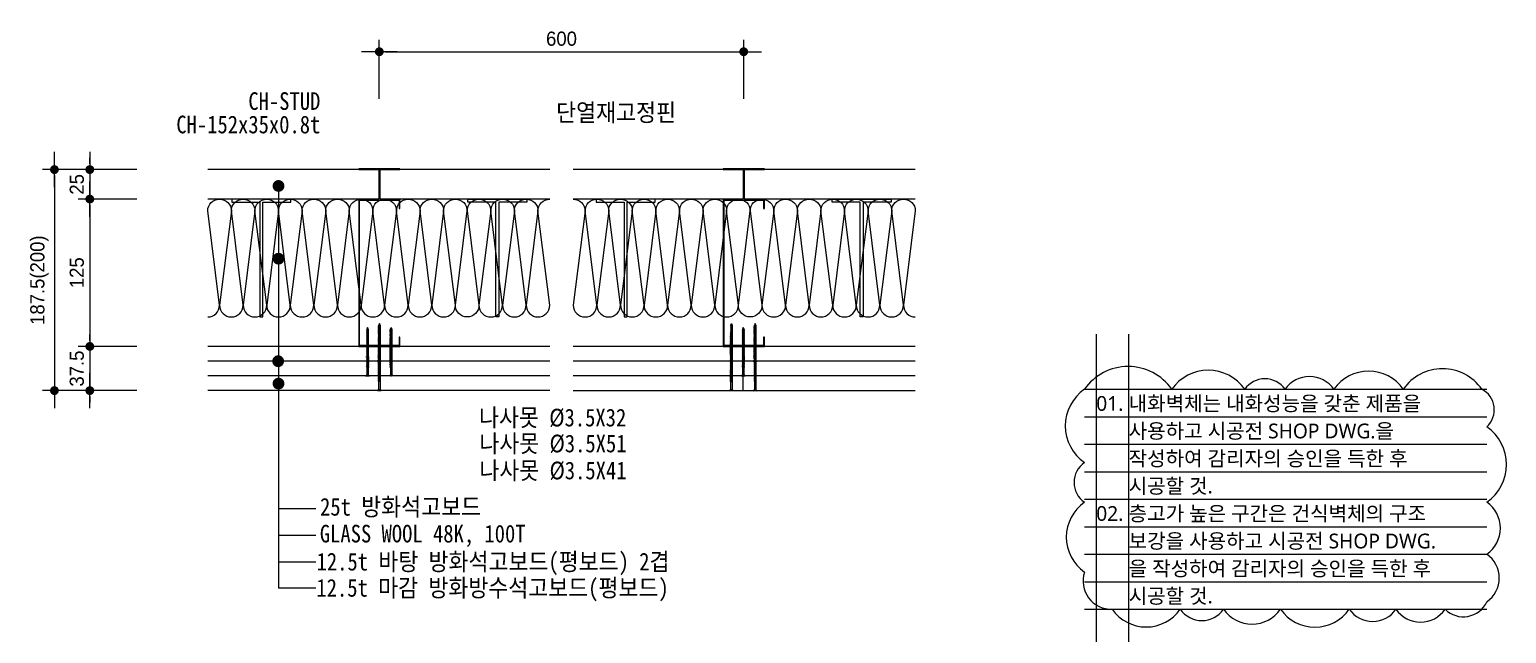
# Model space of a CAD drawing. Header units: millimetres. Extents: x 104 to 12536, y 73 to 2865.
# Drawn here: x 2884 to 4136, y 2302 to 2815 of the extents above; entities that cross this region are included whole.
import ezdxf
from ezdxf.enums import TextEntityAlignment as Align

# ---------------------------------------------------------------- set-up
doc = ezdxf.new("R2010")
doc.units = ezdxf.units.MM
doc.header["$LTSCALE"] = 5
doc.layers.add('A-XXXX-NPLT', color=144, linetype='Continuous', lineweight=15, plot=False)
doc.layers.add('A-XXXX-TXT2', color=3, linetype='Continuous', lineweight=25)
doc.layers.add('REV-202205', color=20, linetype='Continuous', lineweight=25)
for name, color, linetype in [('CHAN', 3, 'Continuous'), ('GB', 7, 'Continuous'), ('INSUL', 8, 'Continuous'), ('ITXT', 5, 'Continuous'), ('PIN', 4, 'Continuous'), ('RXDIM', 7, 'Continuous'), ('SCREW2', 8, 'Continuous'), ('TEXT', 7, 'Continuous')]:
    doc.layers.add(name, color=color, linetype=linetype)
doc.styles.add('CGS', font='')
doc.styles.add('RXHS', font='')
doc.styles.add('맑은 고딕', font='malgun.ttf')
doc.styles.get('CGS').set_extended_font_data('Dotum')
doc.styles.get('RXHS').set_extended_font_data('DotumChe')
doc.dimstyles.new('NDIM', dxfattribs={"dimscale": 5, "dimtxt": 2.4, "dimasz": 1, "dimexe": 2, "dimexo": 2, "dimgap": 1, "dimtad": 1, "dimtoh": 1, "dimdec": 0, "dimzin": 0, "dimdsep": 46, "dimtxsty": 'CGS', "dimblk1": 'DOTK', "dimblk2": 'DOTK', "dimsah": 1, "dimcen": 3, "dimclrt": 3, "dimadec": 0, "dimazin": 0, "dimtfac": 1.25, "dimtdec": 0, "dimtix": 1, "dimtmove": 2, "dimatfit": 3, "dimldrblk": 'DOTK', "dimfxl": 1, "dimtolj": 1, "dimtzin": 0, "dimarcsym": 0})

# ---------------------------------------------------------------- blocks, each defined once
blk = doc.blocks.new('나사못32')
at = {"layer": 'SCREW2'}
for p, q in [((2.2, 30.2), (0.6, 29.7)), ((0.6, 29.7), (0.9, 30.1)), ((0.6, 28.9), (0.9, 29.3)), ((2.2, 29.3), (0.6, 28.9)), ((2.2, 28.5), (0.6, 28)), ((0.6, 28), (0.9, 28.4)), ((2.2, 27.6), (0.6, 27.2)), ((0.6, 27.2), (0.9, 27.6)), ((2.2, 26.8), (0.6, 26.3)), ((0.6, 26.3), (0.9, 26.7)), ((0.6, 25.5), (0.9, 25.9)), ((2.2, 25.9), (0.6, 25.5)), ((2.2, 25.1), (0.6, 24.7)), ((2.5, 30.6), (0.9, 30.1)), ((0.9, 29.8), (0.9, 29.3)), ((2.5, 29.7), (0.9, 29.3)), ((0.9, 29), (0.9, 28.4)), ((2.5, 28.9), (0.9, 28.4)), ((0.9, 28.1), (0.9, 27.6)), ((2.5, 28), (0.9, 27.6)), ((0.9, 27.3), (0.9, 26.7)), ((2.5, 27.2), (0.9, 26.7)), ((0.9, 26.4), (0.9, 25.9)), ((2.5, 26.3), (0.9, 25.9)), ((0.9, 25.6), (0.9, 25)), ((2.5, 25.5), (0.9, 25)), ((1.6, 32), (1, 30.4)), ((1, 30.4), (1.6, 30.9)), ((1, 30.4), (1, 30.1)), ((1.6, 30.9), (1.6, 32)), ((2.3, 30.4), (1.6, 32)), ((2.2, 30.2), (2.5, 30.6)), ((2.2, 30.2), (2.2, 29.6)), ((2.2, 29.3), (2.5, 29.7)), ((2.2, 29.3), (2.2, 28.8)), ((2.2, 28.5), (2.5, 28.9)), ((2.2, 28.5), (2.2, 27.9)), ((2.2, 27.6), (2.5, 28)), ((2.2, 27.6), (2.2, 27.1)), ((2.2, 26.8), (2.5, 27.2)), ((2.2, 26.8), (2.2, 26.2)), ((2.2, 25.9), (2.5, 26.3)), ((2.2, 25.9), (2.2, 25.4)), ((2.2, 25.1), (2.5, 25.5)), ((2.2, 25.1), (2.2, 24.5)), ((0.6, 24.7), (0.9, 25)), ((0.6, 23.8), (0.9, 24.2)), ((2.2, 24.2), (0.6, 23.8)), ((2.2, 23.4), (0.6, 23)), ((0.6, 23), (0.9, 23.3)), ((2.2, 22.5), (0.6, 22.1)), ((0.6, 22.1), (0.9, 22.5)), ((2.2, 21.7), (0.6, 21.3)), ((0.6, 21.3), (0.9, 21.6)), ((2.3, 20.8), (0.6, 20.4)), ((0.6, 20.4), (0.9, 20.8)), ((0.6, 19.6), (0.9, 20)), ((2.2, 20), (0.6, 19.6)), ((2.2, 19.2), (0.6, 18.7)), ((0.6, 18.7), (0.9, 19.1)), ((0.6, 17.9), (0.9, 18.3)), ((2.3, 18.3), (0.6, 17.9)), ((2.2, 17.5), (0.6, 17)), ((0.6, 17), (0.9, 17.4)), ((2.3, 16.7), (0.6, 16.3)), ((0.6, 16.3), (0.9, 16.7)), ((0.6, 15.5), (0.9, 15.9)), ((2.2, 15.9), (0.6, 15.5)), ((2.3, 15.1), (0.6, 14.6)), ((0.6, 14.6), (0.9, 15)), ((2.3, 14.2), (0.6, 13.8)), ((0.6, 13.8), (0.9, 14.2)), ((2.2, 13.4), (0.6, 12.9)), ((0.6, 12.9), (0.9, 13.3)), ((0.9, 24.7), (0.9, 24.2)), ((2.5, 24.6), (0.9, 24.2)), ((0.9, 23.9), (0.9, 23.3)), ((2.5, 23.8), (0.9, 23.3)), ((0.9, 23), (0.9, 22.5)), ((2.5, 22.9), (0.9, 22.5)), ((0.9, 22.2), (0.9, 21.6)), ((2.5, 22.1), (0.9, 21.6)), ((0.9, 21.3), (0.9, 20.8)), ((2.5, 21.2), (0.9, 20.8)), ((0.9, 20.5), (0.9, 20)), ((2.5, 20.4), (0.9, 20)), ((0.9, 19.6), (0.9, 19.1)), ((2.5, 19.5), (0.9, 19.1)), ((0.9, 18.8), (0.9, 18.3)), ((2.5, 18.7), (0.9, 18.3)), ((0.9, 18), (0.9, 17.4)), ((2.5, 17.8), (0.9, 17.4)), ((0.9, 17.5), (0.9, 16.9)), ((0.9, 17.2), (0.9, 16.7)), ((2.5, 17.1), (0.9, 16.7)), ((0.9, 16.4), (0.9, 15.9)), ((2.5, 16.3), (0.9, 15.9)), ((0.9, 15.6), (0.9, 15)), ((2.5, 15.4), (0.9, 15)), ((0.9, 14.7), (0.9, 14.2)), ((2.5, 14.6), (0.9, 14.2)), ((0.9, 13.9), (0.9, 13.3)), ((2.5, 13.7), (0.9, 13.3)), ((0.9, 13), (0.9, 12.5)), ((2.5, 12.9), (0.9, 12.5)), ((2.2, 24.2), (2.5, 24.6)), ((2.2, 24.2), (2.2, 23.7)), ((2.2, 23.4), (2.5, 23.8)), ((2.2, 23.4), (2.2, 22.8)), ((2.2, 22.5), (2.5, 22.9)), ((2.2, 22.5), (2.2, 22)), ((2.2, 21.7), (2.5, 22.1)), ((2.2, 21.7), (2.2, 21.2)), ((2.2, 20.8), (2.2, 20.3)), ((2.2, 20), (2.5, 20.4)), ((2.2, 20), (2.2, 19.5)), ((2.2, 19.2), (2.5, 19.5)), ((2.2, 19.1), (2.2, 18.6)), ((2.2, 18.3), (2.2, 17.8)), ((2.2, 17.5), (2.5, 17.8)), ((2.2, 17.5), (2.2, 17)), ((2.2, 16.7), (2.2, 16.5)), ((2.2, 16.7), (2.2, 15.9)), ((2.2, 15.9), (2.5, 16.3)), ((2.2, 15.9), (2.2, 15.4)), ((2.2, 15.1), (2.2, 14.5)), ((2.2, 14.2), (2.2, 13.7)), ((2.2, 13.4), (2.5, 13.7)), ((2.2, 13.4), (2.2, 12.8)), ((2.3, 20.8), (2.5, 21.2)), ((2.3, 18.3), (2.5, 18.7)), ((2.3, 16.7), (2.5, 17.1)), ((2.3, 15.1), (2.5, 15.4)), ((2.3, 14.2), (2.5, 14.6)), ((2.3, 12.5), (2.5, 12.9)), ((0, 0), (1.1, 0)), ((2.3, 12.5), (0.6, 12.1)), ((0.6, 12.1), (0.9, 12.5)), ((2.3, 11.7), (0.6, 11.2)), ((0.6, 11.2), (0.9, 11.6)), ((0.6, 10.4), (0.9, 10.8)), ((2.3, 10.8), (0.6, 10.4)), ((2.3, 10), (0.7, 9.5)), ((0.7, 9.5), (0.9, 9.9)), ((0.7, 8.7), (0.9, 9.1)), ((2.3, 9.1), (0.7, 8.7)), ((2.3, 8.3), (0.7, 7.9)), ((0.7, 7.9), (0.9, 8.2)), ((2.3, 7.4), (0.7, 7)), ((0.7, 7), (1, 7.4)), ((2.3, 6.6), (0.7, 6.2)), ((0.7, 6.2), (1, 6.5)), ((0.7, 5.3), (1, 5.7)), ((2.3, 5.7), (0.7, 5.3)), ((0.9, 12.2), (0.9, 11.6)), ((2.5, 12.1), (0.9, 11.6)), ((0.9, 11.3), (0.9, 10.8)), ((2.5, 11.2), (0.9, 10.8)), ((0.9, 10.5), (0.9, 9.9)), ((2.6, 10.4), (0.9, 9.9)), ((0.9, 9.6), (0.9, 9.1)), ((2.6, 9.5), (0.9, 9.1)), ((0.9, 8.8), (0.9, 8.2)), ((2.6, 8.7), (0.9, 8.2)), ((1, 7.9), (1, 7.4)), ((2.6, 7.8), (1, 7.4)), ((1, 7.1), (1, 6.5)), ((2.6, 7), (1, 6.5)), ((1, 6.2), (1, 5.7)), ((2.6, 6.1), (1, 5.7)), ((1, 5.4), (1, 1.2)), ((1.6, 0.5), (1.6, 0.7)), ((1.6, 0.7), (1.6, 0.7)), ((1.7, 0.5), (1.7, 0.7)), ((2.2, 12.5), (2.2, 12)), ((2.3, 11.7), (2.5, 12.1)), ((2.3, 11.7), (2.3, 11.1)), ((2.3, 10.8), (2.5, 11.2)), ((2.3, 10.8), (2.3, 10.3)), ((2.3, 10), (2.6, 10.4)), ((2.3, 10), (2.3, 9.4)), ((2.3, 9.1), (2.6, 9.5)), ((2.3, 9.1), (2.3, 8.6)), ((2.3, 8.3), (2.6, 8.7)), ((2.3, 8.3), (2.3, 7.7)), ((2.3, 7.4), (2.6, 7.8)), ((2.3, 7.4), (2.3, 6.9)), ((2.3, 6.6), (2.6, 7)), ((2.3, 6.6), (2.3, 6.1)), ((2.3, 5.7), (2.6, 6.1)), ((2.3, 5.7), (2.3, 1.2)), ((2.1, 0), (3.2, 0))]:
    blk.add_line(p, q, dxfattribs=at)
for centre, radius, start, end in [((-0.4, 1.3), 1.4, 288.341, 354.2702), ((1.1, 0.5), 0.473, 267.5265, 0.9138), ((1.6, -2), 2.05, 80.2866, 99.7134), ((1.6, 0.7), 0.033, 360, 90), ((1.6, 0.7), 0.033, 90, 180), ((2.1, 0.5), 0.473, 179.0862, 272.4735), ((3.7, 1.3), 1.4, 185.7298, 251.659)]:
    blk.add_arc(centre, radius, start, end, dxfattribs=at)
blk = doc.blocks.new('나사못41')
at = {"layer": 'SCREW2'}
for p, q in [((2.2, 39.2), (0.6, 38.7)), ((0.6, 38.7), (0.9, 39.1)), ((0.6, 37.9), (0.9, 38.3)), ((2.3, 38.3), (0.6, 37.9)), ((2.5, 39.6), (0.9, 39.1)), ((0.9, 38.8), (0.9, 38.3)), ((2.5, 38.7), (0.9, 38.3)), ((0.9, 38), (0.9, 37.4)), ((2.5, 37.9), (0.9, 37.4)), ((1.6, 41), (1, 39.4)), ((1, 39.4), (1.6, 39.9)), ((1, 39.4), (1, 39.1)), ((1.6, 39.9), (1.6, 41)), ((2.3, 39.5), (1.6, 41)), ((2.2, 39.2), (2.5, 39.6)), ((2.2, 39.2), (2.2, 38.6)), ((2.2, 38.3), (2.2, 37.8)), ((2.3, 38.3), (2.5, 38.7)), ((2.3, 37.5), (2.5, 37.9)), ((2.3, 37.5), (0.6, 37)), ((0.6, 37), (0.9, 37.4)), ((2.2, 36.6), (0.6, 36.2)), ((0.6, 36.2), (0.9, 36.6)), ((2.2, 35.8), (0.6, 35.3)), ((0.6, 35.3), (0.9, 35.7)), ((0.6, 34.5), (0.9, 34.9)), ((2.3, 34.9), (0.6, 34.5)), ((2.3, 34.1), (0.6, 33.7)), ((0.6, 33.7), (0.9, 34)), ((0.6, 32.8), (0.9, 33.2)), ((2.2, 33.2), (0.6, 32.8)), ((2.2, 32.4), (0.6, 32)), ((0.6, 32), (0.9, 32.3)), ((2.3, 31.5), (0.6, 31.1)), ((0.6, 31.1), (0.9, 31.5)), ((2.3, 30.7), (0.6, 30.3)), ((0.6, 30.3), (0.9, 30.6)), ((2.3, 29.8), (0.6, 29.4)), ((0.6, 29.4), (0.9, 29.8)), ((0.6, 28.6), (0.9, 29)), ((2.3, 29), (0.6, 28.6)), ((2.3, 28.2), (0.6, 27.7)), ((0.6, 27.7), (0.9, 28.1)), ((0.6, 26.9), (0.9, 27.3)), ((2.3, 27.3), (0.6, 26.9)), ((2.3, 26.5), (0.6, 26)), ((0.6, 26), (0.9, 26.4)), ((0.6, 25.2), (0.9, 25.6)), ((2.3, 25.6), (0.6, 25.2)), ((0.9, 37.1), (0.9, 36.6)), ((2.5, 37), (0.9, 36.6)), ((0.9, 36.3), (0.9, 35.7)), ((2.5, 36.2), (0.9, 35.7)), ((0.9, 35.4), (0.9, 34.9)), ((2.5, 35.3), (0.9, 34.9)), ((0.9, 34.6), (0.9, 34)), ((2.5, 34.5), (0.9, 34)), ((0.9, 33.7), (0.9, 33.2)), ((2.5, 33.6), (0.9, 33.2)), ((0.9, 32.9), (0.9, 32.3)), ((2.5, 32.8), (0.9, 32.3)), ((0.9, 32), (0.9, 31.5)), ((2.5, 31.9), (0.9, 31.5)), ((0.9, 31.2), (0.9, 30.6)), ((2.5, 31.1), (0.9, 30.6)), ((0.9, 30.3), (0.9, 29.8)), ((2.5, 30.2), (0.9, 29.8)), ((0.9, 29.5), (0.9, 29)), ((2.5, 29.4), (0.9, 29)), ((0.9, 28.6), (0.9, 28.1)), ((2.5, 28.5), (0.9, 28.1)), ((0.9, 27.8), (0.9, 27.3)), ((2.5, 27.7), (0.9, 27.3)), ((0.9, 27), (0.9, 26.4)), ((2.5, 26.8), (0.9, 26.4)), ((0.9, 26.1), (0.9, 25.6)), ((2.5, 26), (0.9, 25.6)), ((0.9, 25.3), (0.9, 24.7)), ((2.5, 25.1), (0.9, 24.7)), ((2.2, 37.5), (2.2, 36.9)), ((2.2, 36.6), (2.5, 37)), ((2.2, 36.6), (2.2, 36.1)), ((2.2, 35.8), (2.5, 36.2)), ((2.2, 35.8), (2.2, 35.2)), ((2.2, 34.9), (2.2, 34.4)), ((2.2, 34.1), (2.2, 33.5)), ((2.2, 33.2), (2.5, 33.6)), ((2.2, 33.2), (2.2, 32.7)), ((2.2, 32.4), (2.5, 32.8)), ((2.2, 32.4), (2.2, 31.8)), ((2.2, 31.5), (2.2, 31)), ((2.2, 30.7), (2.2, 30.2)), ((2.2, 29.8), (2.2, 29.3)), ((2.2, 29), (2.2, 28.5)), ((2.2, 28.1), (2.2, 27.6)), ((2.2, 27.3), (2.2, 26.8)), ((2.2, 26.5), (2.2, 25.9)), ((2.2, 25.6), (2.2, 25.1)), ((2.3, 34.9), (2.5, 35.3)), ((2.3, 34.1), (2.5, 34.5)), ((2.3, 31.5), (2.5, 31.9)), ((2.3, 30.7), (2.5, 31.1)), ((2.3, 29.8), (2.5, 30.2)), ((2.3, 29), (2.5, 29.4)), ((2.3, 28.2), (2.5, 28.5)), ((2.3, 27.3), (2.5, 27.7)), ((2.3, 26.5), (2.5, 26.8)), ((2.3, 25.6), (2.5, 26)), ((2.3, 24.8), (2.5, 25.1)), ((2.3, 24.8), (0.6, 24.3)), ((0.6, 24.3), (0.9, 24.7)), ((0.6, 23.5), (0.9, 23.9)), ((2.3, 23.9), (0.6, 23.5)), ((2.3, 23.1), (0.6, 22.6)), ((0.6, 22.6), (0.9, 23)), ((2.3, 22.2), (0.6, 21.8)), ((0.6, 21.8), (0.9, 22.2)), ((2.3, 21.4), (0.6, 20.9)), ((0.6, 20.9), (0.9, 21.3)), ((2.3, 20.5), (0.6, 20.1)), ((0.6, 20.1), (0.9, 20.5)), ((2.3, 19.7), (0.6, 19.2)), ((0.6, 19.2), (0.9, 19.6)), ((2.3, 18.8), (0.6, 18.4)), ((0.6, 18.4), (0.9, 18.8)), ((2.3, 18), (0.6, 17.6)), ((0.6, 17.6), (0.9, 17.9)), ((0.6, 16.7), (0.9, 17.1)), ((2.3, 17.1), (0.6, 16.7)), ((2.3, 16.3), (0.6, 15.9)), ((0.6, 15.9), (0.9, 16.2)), ((0.6, 15), (0.9, 15.4)), ((2.3, 15.4), (0.6, 15)), ((2.3, 14.6), (0.6, 14.2)), ((0.6, 14.2), (0.9, 14.5)), ((0.6, 13.3), (0.9, 13.7)), ((2.3, 13.7), (0.6, 13.3)), ((0.6, 12.5), (0.9, 12.9)), ((2.3, 12.9), (0.6, 12.5)), ((0.9, 24.4), (0.9, 23.9)), ((2.5, 24.3), (0.9, 23.9)), ((0.9, 23.6), (0.9, 23)), ((2.5, 23.5), (0.9, 23)), ((0.9, 22.7), (0.9, 22.2)), ((2.5, 22.6), (0.9, 22.2)), ((0.9, 21.9), (0.9, 21.3)), ((2.5, 21.8), (0.9, 21.3)), ((0.9, 21), (0.9, 20.5)), ((2.5, 20.9), (0.9, 20.5)), ((0.9, 20.2), (0.9, 19.6)), ((2.5, 20.1), (0.9, 19.6)), ((0.9, 19.3), (0.9, 18.8)), ((2.5, 19.2), (0.9, 18.8)), ((0.9, 18.5), (0.9, 17.9)), ((0.9, 18.5), (0.9, 17.9)), ((2.5, 18.4), (0.9, 17.9)), ((0.9, 17.6), (0.9, 17.1)), ((2.5, 17.5), (0.9, 17.1)), ((0.9, 16.8), (0.9, 16.2)), ((2.5, 16.7), (0.9, 16.2)), ((0.9, 15.9), (0.9, 15.4)), ((2.5, 15.8), (0.9, 15.4)), ((0.9, 15.1), (0.9, 14.5)), ((2.5, 15), (0.9, 14.5)), ((0.9, 14.2), (0.9, 13.7)), ((2.5, 14.1), (0.9, 13.7)), ((0.9, 13.4), (0.9, 12.9)), ((2.6, 13.3), (0.9, 12.9)), ((0.9, 12.5), (0.9, 12)), ((2.2, 24.8), (2.2, 24.2)), ((2.2, 23.9), (2.2, 23.4)), ((2.2, 23.1), (2.2, 20.5)), ((2.2, 21.4), (2.2, 20.8)), ((2.2, 20.5), (2.2, 20)), ((2.2, 19.7), (2.2, 19.1)), ((2.2, 18.8), (2.2, 18.3)), ((2.2, 18), (2.2, 17.4)), ((2.2, 17.1), (2.2, 16.6)), ((2.3, 23.9), (2.5, 24.3)), ((2.3, 23.1), (2.5, 23.5)), ((2.3, 22.2), (2.5, 22.6)), ((2.3, 21.4), (2.5, 21.8)), ((2.3, 20.5), (2.5, 20.9)), ((2.3, 19.7), (2.5, 20.1)), ((2.3, 18.8), (2.5, 19.2)), ((2.3, 18), (2.5, 18.4)), ((2.3, 17.1), (2.5, 17.5)), ((2.3, 16.3), (2.5, 16.7)), ((2.3, 16.3), (2.3, 15.7)), ((2.3, 15.4), (2.5, 15.8)), ((2.3, 15.4), (2.3, 14.9)), ((2.3, 14.6), (2.5, 15)), ((2.3, 14.6), (2.3, 14.1)), ((2.3, 13.7), (2.5, 14.1)), ((2.3, 13.7), (2.3, 13.2)), ((2.3, 12.9), (2.6, 13.3)), ((2.3, 12.9), (2.3, 12.4)), ((2.3, 12.1), (0.6, 11.6)), ((0.6, 11.6), (0.9, 12)), ((2.3, 11.2), (0.6, 10.8)), ((0.6, 10.8), (0.9, 11.2)), ((2.3, 10.4), (0.6, 9.9)), ((0.6, 9.9), (0.9, 10.3)), ((2.3, 9.5), (0.6, 9.1)), ((0.6, 9.1), (0.9, 9.5)), ((2.3, 8.7), (0.6, 8.3)), ((0.6, 8.3), (0.9, 8.7)), ((2.3, 7.9), (0.6, 7.5)), ((0.6, 7.5), (0.9, 7.8)), ((2.3, 7.1), (0.6, 6.6)), ((0.6, 6.6), (0.9, 7)), ((2.5, 12.4), (0.9, 12)), ((0.9, 11.7), (0.9, 10.3)), ((2.6, 11.6), (0.9, 11.2)), ((2.6, 10.8), (0.9, 10.3)), ((0.9, 10), (0.9, 9.5)), ((2.6, 9.9), (0.9, 9.5)), ((0.9, 9.2), (0.9, 8.7)), ((2.6, 9.1), (0.9, 8.7)), ((0.9, 8.4), (0.9, 7.8)), ((2.6, 8.3), (0.9, 7.8)), ((0.9, 7.5), (0.9, 7)), ((2.6, 7.4), (0.9, 7)), ((0.9, 6.7), (0.9, 1.2)), ((1.5, 0.5), (1.5, 0.7)), ((1.6, 0.7), (1.6, 0.7)), ((1.6, 0.5), (1.6, 0.7)), ((2.1, 0), (3.2, 0)), ((2.2, 11.2), (2.2, 10.7)), ((2.2, 10.4), (2.2, 9.8)), ((2.2, 9.5), (2.2, 9)), ((2.2, 8.7), (2.2, 8.2)), ((2.2, 7.9), (2.2, 7.4)), ((2.2, 7.1), (2.2, 1.2)), ((2.3, 12.1), (2.5, 12.4)), ((2.3, 12.1), (2.3, 11.5)), ((2.3, 11.2), (2.6, 11.6)), ((2.3, 10.4), (2.6, 10.8)), ((2.3, 9.5), (2.6, 9.9)), ((2.3, 8.7), (2.6, 9.1)), ((2.3, 7.9), (2.6, 8.3)), ((2.3, 7.1), (2.6, 7.4)), ((0, 0), (1.1, 0))]:
    blk.add_line(p, q, dxfattribs=at)
for centre, radius, start, end in [((-0.5, 1.4), 1.43, 288.6613, 353.4469), ((1.1, 0.5), 0.473, 267.5265, 0.9138), ((1.6, -2), 2.05, 80.2866, 99.7134), ((1.6, 0.7), 0.033, 90, 180), ((1.6, 0.7), 0.033, 0, 90), ((2.1, 0.5), 0.473, 179.0862, 272.4735), ((3.6, 1.3), 1.4, 185.7298, 251.659)]:
    blk.add_arc(centre, radius, start, end, dxfattribs=at)
blk = doc.blocks.new('나사못51')
at = {"layer": 'SCREW2'}
for p, q in [((1.6, 51), (1, 49.4)), ((1.6, 49.9), (1.6, 51)), ((2.3, 49.4), (1.6, 51)), ((2.2, 49.2), (0.6, 48.7)), ((0.6, 48.7), (0.9, 49.1)), ((0.6, 47.9), (0.9, 48.3)), ((2.2, 48.3), (0.6, 47.9)), ((2.2, 47.5), (0.6, 47)), ((0.6, 47), (0.9, 47.4)), ((2.2, 46.6), (0.6, 46.2)), ((0.6, 46.2), (0.9, 46.6)), ((2.2, 45.8), (0.6, 45.3)), ((0.6, 45.3), (0.9, 45.7)), ((0.6, 44.5), (0.9, 44.9)), ((2.2, 44.9), (0.6, 44.5)), ((2.2, 44.1), (0.6, 43.7)), ((0.6, 43.7), (0.9, 44)), ((0.6, 42.8), (0.9, 43.2)), ((2.2, 43.2), (0.6, 42.8)), ((2.2, 42.4), (0.6, 42)), ((0.6, 42), (0.9, 42.3)), ((2.2, 41.5), (0.6, 41.1)), ((0.6, 41.1), (0.9, 41.5)), ((2.2, 40.7), (0.6, 40.3)), ((0.6, 40.3), (0.9, 40.6)), ((2.3, 39.8), (0.6, 39.4)), ((0.6, 39.4), (0.9, 39.8)), ((0.6, 38.6), (0.9, 39)), ((2.2, 39), (0.6, 38.6)), ((2.2, 38.2), (0.6, 37.7)), ((0.6, 37.7), (0.9, 38.1)), ((2.5, 49.6), (0.9, 49.1)), ((0.9, 48.8), (0.9, 48.3)), ((2.5, 48.7), (0.9, 48.3)), ((0.9, 48), (0.9, 47.4)), ((2.5, 47.9), (0.9, 47.4)), ((0.9, 47.1), (0.9, 46.6)), ((2.5, 47), (0.9, 46.6)), ((0.9, 46.3), (0.9, 45.7)), ((2.5, 46.2), (0.9, 45.7)), ((0.9, 45.4), (0.9, 44.9)), ((2.5, 45.3), (0.9, 44.9)), ((0.9, 44.6), (0.9, 44)), ((2.5, 44.5), (0.9, 44)), ((0.9, 43.7), (0.9, 43.2)), ((2.5, 43.6), (0.9, 43.2)), ((0.9, 42.9), (0.9, 42.3)), ((2.5, 42.8), (0.9, 42.3)), ((0.9, 42), (0.9, 41.5)), ((2.5, 41.9), (0.9, 41.5)), ((0.9, 41.2), (0.9, 40.6)), ((2.5, 41.1), (0.9, 40.6)), ((0.9, 40.3), (0.9, 39.8)), ((2.5, 40.2), (0.9, 39.8)), ((0.9, 39.5), (0.9, 39)), ((2.5, 39.4), (0.9, 39)), ((0.9, 38.6), (0.9, 38.1)), ((2.5, 38.5), (0.9, 38.1)), ((0.9, 37.8), (0.9, 37.3)), ((2.5, 37.7), (0.9, 37.3)), ((1, 49.4), (1.6, 49.9)), ((1, 49.4), (1, 49.1)), ((2.2, 49.2), (2.5, 49.6)), ((2.2, 49.2), (2.2, 48.6)), ((2.2, 48.3), (2.5, 48.7)), ((2.2, 48.3), (2.2, 47.8)), ((2.2, 47.5), (2.5, 47.9)), ((2.2, 47.5), (2.2, 46.9)), ((2.2, 46.6), (2.5, 47)), ((2.2, 46.6), (2.2, 46.1)), ((2.2, 45.8), (2.5, 46.2)), ((2.2, 45.8), (2.2, 45.2)), ((2.2, 44.9), (2.5, 45.3)), ((2.2, 44.9), (2.2, 44.4)), ((2.2, 44.1), (2.5, 44.5)), ((2.2, 44.1), (2.2, 43.5)), ((2.2, 43.2), (2.5, 43.6)), ((2.2, 43.2), (2.2, 42.7)), ((2.2, 42.4), (2.5, 42.8)), ((2.2, 42.4), (2.2, 41.8)), ((2.2, 41.5), (2.5, 41.9)), ((2.2, 41.5), (2.2, 41)), ((2.2, 40.7), (2.5, 41.1)), ((2.2, 40.7), (2.2, 40.2)), ((2.2, 39.8), (2.2, 39.3)), ((2.2, 39), (2.5, 39.4)), ((2.2, 39), (2.2, 38.5)), ((2.2, 38.2), (2.5, 38.5)), ((2.2, 38.1), (2.2, 37.6)), ((2.3, 39.8), (2.5, 40.2)), ((2.3, 37.3), (2.5, 37.7)), ((0.6, 36.9), (0.9, 37.3)), ((2.3, 37.3), (0.6, 36.9)), ((2.2, 36.5), (0.6, 36)), ((0.6, 36), (0.9, 36.4)), ((2.3, 35.7), (0.6, 35.3)), ((0.6, 35.3), (0.9, 35.7)), ((0.6, 34.5), (0.9, 34.9)), ((2.2, 34.9), (0.6, 34.5)), ((2.3, 34.1), (0.6, 33.6)), ((0.6, 33.6), (0.9, 34)), ((2.3, 33.2), (0.6, 32.8)), ((0.6, 32.8), (0.9, 33.2)), ((2.2, 32.4), (0.6, 31.9)), ((0.6, 31.9), (0.9, 32.3)), ((2.3, 31.5), (0.6, 31.1)), ((0.6, 31.1), (0.9, 31.5)), ((2.3, 30.7), (0.6, 30.2)), ((0.6, 30.2), (0.9, 30.6)), ((0.6, 29.4), (0.9, 29.8)), ((2.3, 29.8), (0.6, 29.4)), ((2.3, 29), (0.7, 28.5)), ((0.7, 28.5), (0.9, 28.9)), ((0.7, 27.7), (0.9, 28.1)), ((2.3, 28.1), (0.7, 27.7)), ((2.3, 27.3), (0.7, 26.9)), ((0.7, 26.9), (0.9, 27.2)), ((2.3, 26.4), (0.7, 26)), ((0.7, 26), (1, 26.4)), ((2.3, 25.6), (0.7, 25.2)), ((0.7, 25.2), (1, 25.5)), ((0.9, 37), (0.9, 36.4)), ((2.5, 36.8), (0.9, 36.4)), ((0.9, 36.5), (0.9, 35.9)), ((0.9, 36.2), (0.9, 35.7)), ((2.5, 36.1), (0.9, 35.7)), ((0.9, 35.4), (0.9, 34.9)), ((2.5, 35.3), (0.9, 34.9)), ((0.9, 34.6), (0.9, 34)), ((2.5, 34.4), (0.9, 34)), ((0.9, 33.7), (0.9, 33.2)), ((2.5, 33.6), (0.9, 33.2)), ((0.9, 32.9), (0.9, 32.3)), ((2.5, 32.7), (0.9, 32.3)), ((0.9, 32), (0.9, 31.5)), ((2.5, 31.9), (0.9, 31.5)), ((0.9, 31.2), (0.9, 30.6)), ((2.5, 31.1), (0.9, 30.6)), ((0.9, 30.3), (0.9, 29.8)), ((2.5, 30.2), (0.9, 29.8)), ((0.9, 29.5), (0.9, 28.9)), ((2.6, 29.4), (0.9, 28.9)), ((0.9, 28.6), (0.9, 28.1)), ((2.6, 28.5), (0.9, 28.1)), ((0.9, 27.8), (0.9, 27.2)), ((2.6, 27.7), (0.9, 27.2)), ((1, 26.9), (1, 26.4)), ((2.6, 26.8), (1, 26.4)), ((1, 26.1), (1, 25.5)), ((2.6, 26), (1, 25.5)), ((1, 25.2), (1, 24.7)), ((2.6, 25.1), (1, 24.7)), ((2.2, 37.3), (2.2, 36.8)), ((2.2, 36.5), (2.5, 36.8)), ((2.2, 36.5), (2.2, 36)), ((2.2, 35.7), (2.2, 35.5)), ((2.2, 35.7), (2.2, 34.9)), ((2.2, 34.9), (2.5, 35.3)), ((2.2, 34.9), (2.2, 34.4)), ((2.2, 34.1), (2.2, 33.5)), ((2.2, 33.2), (2.2, 32.7)), ((2.2, 32.4), (2.5, 32.7)), ((2.2, 32.4), (2.2, 31.8)), ((2.2, 31.5), (2.2, 31)), ((2.3, 35.7), (2.5, 36.1)), ((2.3, 34.1), (2.5, 34.4)), ((2.3, 33.2), (2.5, 33.6)), ((2.3, 31.5), (2.5, 31.9)), ((2.3, 30.7), (2.5, 31.1)), ((2.3, 30.7), (2.3, 30.1)), ((2.3, 29.8), (2.5, 30.2)), ((2.3, 29.8), (2.3, 29.3)), ((2.3, 29), (2.6, 29.4)), ((2.3, 29), (2.3, 28.4)), ((2.3, 28.1), (2.6, 28.5)), ((2.3, 28.1), (2.3, 27.6)), ((2.3, 27.3), (2.6, 27.7)), ((2.3, 27.3), (2.3, 26.7)), ((2.3, 26.4), (2.6, 26.8)), ((2.3, 26.4), (2.3, 25.9)), ((2.3, 25.6), (2.6, 26)), ((2.3, 25.6), (2.3, 25.1)), ((2.3, 24.7), (2.6, 25.1)), ((0.7, 24.3), (1, 24.7)), ((2.3, 24.7), (0.7, 24.3)), ((2.3, 23.9), (0.7, 23.5)), ((0.7, 23.5), (1, 23.9)), ((0.7, 22.6), (1, 23)), ((2.3, 23), (0.7, 22.6)), ((0.7, 21.8), (1, 22.2)), ((2.3, 22.2), (0.7, 21.8)), ((2.3, 21.4), (0.7, 20.9)), ((0.7, 20.9), (1, 21.3)), ((0.7, 20.1), (1, 20.5)), ((2.3, 20.5), (0.7, 20.1)), ((2.3, 19.7), (0.7, 19.2)), ((0.7, 19.2), (1, 19.6)), ((0.7, 18.4), (1, 18.8)), ((2.3, 18.8), (0.7, 18.4)), ((2.3, 18), (0.7, 17.5)), ((0.7, 17.5), (1, 17.9)), ((0.7, 16.7), (1, 17.1)), ((2.3, 17.1), (0.7, 16.7)), ((2.3, 16.3), (0.7, 15.8)), ((0.7, 15.8), (1, 16.2)), ((0.7, 15), (1, 15.4)), ((2.3, 15.4), (0.7, 15)), ((2.3, 14.6), (0.7, 14.1)), ((0.7, 14.1), (1, 14.5)), ((0.7, 13.3), (1, 13.7)), ((2.3, 13.7), (0.7, 13.3)), ((2.3, 12.9), (0.7, 12.4)), ((0.7, 12.4), (1, 12.8)), ((1, 24.4), (1, 23.9)), ((2.6, 24.3), (1, 23.9)), ((1, 23.5), (1, 23)), ((2.6, 23.4), (1, 23)), ((1, 22.7), (1, 22.2)), ((2.6, 22.6), (1, 22.2)), ((1, 21.8), (1, 21.3)), ((2.6, 21.7), (1, 21.3)), ((1, 21), (1, 20.5)), ((2.6, 20.9), (1, 20.5)), ((1, 20.2), (1, 19.6)), ((2.6, 20), (1, 19.6)), ((1, 19.3), (1, 18.8)), ((2.6, 19.2), (1, 18.8)), ((1, 18.5), (1, 17.9)), ((2.6, 18.3), (1, 17.9)), ((1, 17.6), (1, 17.1)), ((2.6, 17.5), (1, 17.1)), ((1, 16.8), (1, 16.2)), ((2.6, 16.7), (1, 16.2)), ((1, 15.9), (1, 15.4)), ((2.6, 15.8), (1, 15.4)), ((1, 15.1), (1, 14.5)), ((2.6, 15), (1, 14.5)), ((1, 14.2), (1, 13.7)), ((2.6, 14.1), (1, 13.7)), ((1, 13.4), (1, 12.8)), ((2.6, 13.3), (1, 12.8)), ((2.3, 24.7), (2.3, 24.2)), ((2.3, 23.9), (2.6, 24.3)), ((2.3, 23.9), (2.3, 23.4)), ((2.3, 23), (2.6, 23.4)), ((2.3, 23), (2.3, 22.5)), ((2.3, 22.2), (2.6, 22.6)), ((2.3, 22.2), (2.3, 21.7)), ((2.3, 21.4), (2.6, 21.7)), ((2.3, 21.4), (2.3, 20.8)), ((2.3, 20.5), (2.6, 20.9)), ((2.3, 20.5), (2.3, 20)), ((2.3, 19.7), (2.6, 20)), ((2.3, 19.7), (2.3, 19.1)), ((2.3, 18.8), (2.6, 19.2)), ((2.3, 18.8), (2.3, 18.3)), ((2.3, 18), (2.6, 18.3)), ((2.3, 18), (2.3, 17.4)), ((2.3, 17.1), (2.6, 17.5)), ((2.3, 17.1), (2.3, 16.6)), ((2.3, 16.3), (2.6, 16.7)), ((2.3, 16.3), (2.3, 15.7)), ((2.3, 15.4), (2.6, 15.8)), ((2.3, 15.4), (2.3, 14.9)), ((2.3, 14.6), (2.6, 15)), ((2.3, 14.6), (2.3, 14)), ((2.3, 13.7), (2.6, 14.1)), ((2.3, 13.7), (2.3, 13.2)), ((2.3, 12.9), (2.6, 13.3)), ((2.3, 12.9), (2.3, 12.3)), ((0, 0), (1.1, 0)), ((0.7, 11.6), (1, 12)), ((2.3, 12), (0.7, 11.6)), ((2.3, 11.2), (0.7, 10.7)), ((0.7, 10.7), (1, 11.1)), ((0.7, 9.9), (1, 10.3)), ((2.3, 10.3), (0.7, 9.9)), ((2.3, 9.5), (0.7, 9)), ((0.7, 9), (1, 9.4)), ((0.7, 8.2), (1, 8.6)), ((2.3, 8.6), (0.7, 8.2)), ((2.3, 7.8), (0.7, 7.4)), ((0.7, 7.4), (1, 7.7)), ((1, 12.5), (1, 12)), ((2.6, 12.4), (1, 12)), ((1, 11.7), (1, 11.1)), ((2.6, 11.6), (1, 11.1)), ((1, 10.8), (1, 10.3)), ((2.6, 10.7), (1, 10.3)), ((1, 10), (1, 9.4)), ((2.6, 9.9), (1, 9.4)), ((1, 9.1), (1, 8.6)), ((2.6, 9), (1, 8.6)), ((1, 8.3), (1, 7.7)), ((2.6, 8.2), (1, 7.7)), ((1, 7.4), (1, 1.2)), ((1.6, 0.5), (1.6, 0.7)), ((1.6, 0.7), (1.6, 0.7)), ((1.7, 0.5), (1.7, 0.7)), ((2.1, 0), (3.2, 0)), ((2.3, 12), (2.6, 12.4)), ((2.3, 12), (2.3, 11.5)), ((2.3, 11.2), (2.6, 11.6)), ((2.3, 11.2), (2.3, 10.6)), ((2.3, 10.3), (2.6, 10.7)), ((2.3, 10.3), (2.3, 9.8)), ((2.3, 9.5), (2.6, 9.9)), ((2.3, 9.5), (2.3, 8.9)), ((2.3, 8.6), (2.6, 9)), ((2.3, 8.6), (2.3, 8.1)), ((2.3, 7.8), (2.6, 8.2)), ((2.3, 7.8), (2.3, 1.2))]:
    blk.add_line(p, q, dxfattribs=at)
for centre, radius, start, end in [((-0.4, 1.3), 1.4, 288.341, 354.2702), ((1.1, 0.5), 0.473, 267.5265, 0.9138), ((1.6, -2), 2.05, 80.2866, 99.7134), ((1.6, 0.7), 0.033, 0, 90), ((1.6, 0.7), 0.033, 90, 180), ((2.1, 0.5), 0.473, 179.0862, 272.4735), ((3.7, 1.3), 1.4, 185.7298, 251.659)]:
    blk.add_arc(centre, radius, start, end, dxfattribs=at)
blk = doc.blocks.new('DOTK')
blk.add_line((-3, 0), (3, 0))
at = {"const_width": 0.75}
blk.add_lwpolyline([(-0.375, 0, 1), (0.375, 0, 1)], format="xyb", close=True, dxfattribs=at)
blk = doc.blocks.new('*D153')
at = {"layer": 'RXDIM', "color": 0, "lineweight": -2, "transparency": 16777216}
for p, q in [((3180.3, 2755.8), (3180.3, 2805.8)), ((3489.3, 2755.8), (3489.3, 2805.8)), ((3185.3, 2795.8), (3484.3, 2795.8))]:
    blk.add_line(p, q, dxfattribs=at)
at = {"layer": 'RXDIM', "color": 0, "lineweight": -2, "transparency": 16777216, "xscale": 5, "yscale": 5, "zscale": 5, "rotation": 180}
blk.add_blockref('DOTK', (3180.3, 2795.8), dxfattribs=at)
at = {"layer": 'RXDIM', "color": 0, "lineweight": -2, "transparency": 16777216, "xscale": 5, "yscale": 5, "zscale": 5}
blk.add_blockref('DOTK', (3489.3, 2795.8), dxfattribs=at)
at = {"layer": 'RXDIM', "color": 3, "transparency": 16777216, "insert": (3334.8, 2806.8), "char_height": 12, "attachment_point": 5, "style": 'CGS'}
blk.add_mtext('\\A1;600', dxfattribs=at)
blk = doc.blocks.new('*D154')
at = {"layer": 'RXDIM', "color": 0, "lineweight": -2, "transparency": 16777216}
for p, q in [((2974.8, 2695.8), (2894.8, 2695.8)), ((2904.8, 2690.8), (2904.8, 2513.3)), ((2974.8, 2508.3), (2894.8, 2508.3))]:
    blk.add_line(p, q, dxfattribs=at)
at = {"layer": 'RXDIM', "color": 0, "lineweight": -2, "transparency": 16777216, "xscale": 5, "yscale": 5, "zscale": 5}
for p, rotation in [((2904.8, 2695.8), 90), ((2904.8, 2508.3), 270)]:
    blk.add_blockref('DOTK', p, dxfattribs=dict(at, rotation=rotation))
at = {"layer": 'RXDIM', "color": 3, "transparency": 16777216, "insert": (2892.1, 2602), "char_height": 12, "attachment_point": 5, "rotation": 90, "style": 'CGS'}
blk.add_mtext('\\A1;187.5(200)', dxfattribs=at)
blk = doc.blocks.new('*D155')
at = {"layer": 'RXDIM', "color": 0, "lineweight": -2, "transparency": 16777216}
for p, q in [((2934.8, 2700.8), (2934.8, 2705.8)), ((2974.8, 2695.8), (2924.8, 2695.8)), ((2934.8, 2695.8), (2934.8, 2670.8)), ((2974.8, 2670.8), (2924.8, 2670.8)), ((2934.8, 2665.8), (2934.8, 2660.8))]:
    blk.add_line(p, q, dxfattribs=at)
at = {"layer": 'RXDIM', "color": 0, "lineweight": -2, "transparency": 16777216, "xscale": 5, "yscale": 5, "zscale": 5}
for p, rotation in [((2934.8, 2695.8), 270), ((2934.8, 2670.8), 90)]:
    blk.add_blockref('DOTK', p, dxfattribs=dict(at, rotation=rotation))
at = {"layer": 'RXDIM', "color": 3, "transparency": 16777216, "insert": (2923.8, 2683.3), "char_height": 12, "attachment_point": 5, "rotation": 90, "style": 'CGS'}
blk.add_mtext('\\A1;25', dxfattribs=at)
blk = doc.blocks.new('*D156')
at = {"layer": 'RXDIM', "color": 0, "lineweight": -2, "transparency": 16777216}
for p, q in [((2974.8, 2670.8), (2924.8, 2670.8)), ((2934.8, 2665.8), (2934.8, 2550.8)), ((2974.8, 2545.8), (2924.8, 2545.8))]:
    blk.add_line(p, q, dxfattribs=at)
at = {"layer": 'RXDIM', "color": 0, "lineweight": -2, "transparency": 16777216, "xscale": 5, "yscale": 5, "zscale": 5}
for p, rotation in [((2934.8, 2670.8), 90), ((2934.8, 2545.8), 270)]:
    blk.add_blockref('DOTK', p, dxfattribs=dict(at, rotation=rotation))
at = {"layer": 'RXDIM', "color": 3, "transparency": 16777216, "insert": (2923.8, 2608.3), "char_height": 12, "attachment_point": 5, "rotation": 90, "style": 'CGS'}
blk.add_mtext('\\A1;125', dxfattribs=at)
blk = doc.blocks.new('*D157')
at = {"layer": 'RXDIM', "color": 0, "lineweight": -2, "transparency": 16777216}
for p, q in [((2934.8, 2550.8), (2934.8, 2555.8)), ((2974.8, 2545.8), (2924.8, 2545.8)), ((2934.8, 2545.8), (2934.8, 2508.3)), ((2974.8, 2508.3), (2924.8, 2508.3)), ((2934.8, 2503.3), (2934.8, 2498.3))]:
    blk.add_line(p, q, dxfattribs=at)
at = {"layer": 'RXDIM', "color": 0, "lineweight": -2, "transparency": 16777216, "xscale": 5, "yscale": 5, "zscale": 5}
for p, rotation in [((2934.8, 2545.8), 270), ((2934.8, 2508.3), 90)]:
    blk.add_blockref('DOTK', p, dxfattribs=dict(at, rotation=rotation))
at = {"layer": 'RXDIM', "color": 3, "transparency": 16777216, "insert": (2923.8, 2527), "char_height": 12, "attachment_point": 5, "rotation": 90, "style": 'CGS'}
blk.add_mtext('\\A1;37.5', dxfattribs=at)
blk = doc.blocks.new('NOTE(220317)')
at = {"layer": 'A-XXXX-NPLT'}
for p, q in [((1010649.8, 179732.7), (1010649.8, 175412.7)), ((1010759.8, 179732.7), (1010759.8, 175412.7)), ((1010609.8, 179546.1), (1011974.8, 179546.1)), ((1010609.8, 179452.7), (1011974.8, 179452.7)), ((1010609.8, 179359.4), (1011974.8, 179359.4)), ((1010609.8, 179266.1), (1011974.8, 179266.1)), ((1010609.8, 179172.7), (1011974.8, 179172.7)), ((1010609.8, 179079.4), (1011974.8, 179079.4)), ((1010609.8, 178986.1), (1011974.8, 178986.1)), ((1010609.8, 178892.7), (1011974.8, 178892.7)), ((1010609.8, 178799.4), (1011974.8, 178799.4))]:
    blk.add_line(p, q, dxfattribs=at)
blk = doc.blocks.new('NOTE_건식벽체 마감상세도')
at = {"layer": 'A-XXXX-TXT2', "style": '맑은 고딕'}
for s, p in [('내화벽체는 내화성능을 갖춘 제품을', (7631.5, 4994.8)), ('01.', (7576.5, 4994.8)), ('사용하고 시공전 SHOP DWG.을', (7631.5, 4948.1)), ('작성하여 감리자의 승인을 득한 후 ', (7631.5, 4901.4)), ('시공할 것. ', (7631.5, 4854.8)), ('02.', (7576.5, 4808.1)), ('층고가 높은 구간은 건식벽체의 구조', (7631.5, 4808.1)), ('보강을 사용하고 시공전 SHOP DWG.', (7631.5, 4761.4)), ('을 작성하여 감리자의 승인을 득한 후 ', (7631.5, 4714.8)), ('시공할 것. ', (7631.5, 4668.1))]:
    blk.add_text(s, height=25, dxfattribs=at).set_placement(p, align=Align.MIDDLE_LEFT)

msp = doc.modelspace()

# ---------------------------------------------------------------- linework, layer by layer
at = {"layer": 'CHAN'}
for points in [[(3197.82, 2670.76), (3180.69, 2670.76), (3180.69, 2695.76), (3197.82, 2695.76), (3197.82, 2696.51), (3162.82, 2696.51), (3162.82, 2695.76), (3179.94, 2695.76), (3179.94, 2670.76), (3162.82, 2670.76), (3162.82, 2545.76), (3197.82, 2545.76), (3197.82, 2553.76), (3197.02, 2553.76), (3197.02, 2546.56), (3163.62, 2546.56), (3163.62, 2669.96), (3197.02, 2669.96), (3197.02, 2662.76), (3197.82, 2662.76), (3197.82, 2670.76), (3197.82, 2669.96)], [(3506.81, 2670.76), (3489.68, 2670.76), (3489.68, 2695.76), (3506.81, 2695.76), (3506.81, 2696.51), (3471.81, 2696.51), (3471.81, 2695.76), (3488.93, 2695.76), (3488.93, 2670.76), (3471.81, 2670.76), (3471.81, 2545.76), (3506.81, 2545.76), (3506.81, 2553.76), (3506.01, 2553.76), (3506.01, 2546.56), (3472.61, 2546.56), (3472.61, 2669.96), (3506.01, 2669.96), (3506.01, 2662.76), (3506.81, 2662.76), (3506.81, 2670.76), (3506.81, 2669.96)]]:
    msp.add_lwpolyline(points, dxfattribs=at)
at = {"layer": 'GB'}
for p, q in [((3179.94, 2695.76), (3034.81, 2695.76)), ((3179.94, 2695.76), (3179.94, 2670.76)), ((3180.69, 2695.76), (3180.69, 2670.76)), ((3324.81, 2695.76), (3180.69, 2695.76)), ((3488.93, 2695.76), (3344.81, 2695.76)), ((3488.93, 2695.76), (3488.93, 2670.76)), ((3489.68, 2695.76), (3489.68, 2670.76)), ((3634.81, 2695.76), (3489.68, 2695.76)), ((3179.94, 2670.76), (3034.81, 2670.76)), ((3324.81, 2670.76), (3180.69, 2670.76)), ((3488.93, 2670.76), (3344.81, 2670.76)), ((3634.81, 2670.76), (3489.68, 2670.76)), ((3324.81, 2545.76), (3034.81, 2545.76)), ((3634.81, 2545.76), (3344.81, 2545.76)), ((3488.93, 2533.26), (3488.93, 2545.76)), ((3324.81, 2533.26), (3034.81, 2533.26)), ((3180.32, 2520.76), (3180.32, 2533.26)), ((3634.81, 2533.26), (3344.81, 2533.26)), ((3324.81, 2520.76), (3034.81, 2520.76)), ((3488.93, 2508.26), (3488.93, 2520.76)), ((3324.81, 2508.26), (3034.81, 2508.26)), ((3344.81, 2508.26), (3634.81, 2508.26))]:
    msp.add_line(p, q, dxfattribs=at)
at = {"layer": 'GB', "linetype": 'ByBlock'}
msp.add_line((3634.81, 2520.76), (3344.81, 2520.76), dxfattribs=at)
at = {"layer": 'INSUL'}
for points in [[(3034.81, 2570.76, 0.4142136), (3044.81, 2580.76), (3034.81, 2660.76, -1), (3054.81, 2660.76), (3044.81, 2580.76, 1), (3064.81, 2580.76), (3054.81, 2660.76, -1), (3074.81, 2660.76), (3064.81, 2580.76, 1), (3084.81, 2580.76), (3074.81, 2660.76, -1), (3094.81, 2660.76), (3084.81, 2580.76, 1), (3104.81, 2580.76), (3094.81, 2660.76, -1), (3114.81, 2660.76), (3104.81, 2580.76, 1), (3124.81, 2580.76), (3114.81, 2660.76, -1), (3134.81, 2660.76), (3124.81, 2580.76, 1), (3144.81, 2580.76), (3134.81, 2660.76, -1), (3154.81, 2660.76), (3144.81, 2580.76, 1), (3164.81, 2580.76), (3154.81, 2660.76, -1), (3174.81, 2660.76), (3164.81, 2580.76, 1), (3184.81, 2580.76), (3174.81, 2660.76, -1), (3194.81, 2660.76), (3184.81, 2580.76, 1), (3204.81, 2580.76), (3194.81, 2660.76, -1), (3214.81, 2660.76), (3204.81, 2580.76, 1), (3224.81, 2580.76), (3214.81, 2660.76, -1), (3234.81, 2660.76), (3224.81, 2580.76, 1), (3244.81, 2580.76), (3254.81, 2660.76), (3264.81, 2580.76, -1), (3244.81, 2580.76), (3234.81, 2660.76, -1), (3254.81, 2660.76, -1), (3274.81, 2660.76), (3264.81, 2580.76), (3264.81, 2580.76, 0.4142136), (3274.81, 2570.76, 0.4142136), (3284.81, 2580.76), (3274.81, 2660.76, -1), (3294.81, 2660.76), (3284.81, 2580.76, 1), (3304.81, 2580.76), (3294.81, 2660.76, -1), (3314.81, 2660.76), (3304.81, 2580.76, 1), (3324.81, 2580.76), (3314.81, 2660.76, -0.4142136), (3324.81, 2670.76, -0.4142136)], [(3344.81, 2670.76, -0.4142136), (3354.81, 2660.76), (3344.81, 2580.76, 1), (3364.81, 2580.76), (3354.81, 2660.76, -1), (3374.81, 2660.76), (3364.81, 2580.76, 1), (3384.81, 2580.76), (3374.81, 2660.76, -1), (3394.81, 2660.76), (3384.81, 2580.76, 1), (3404.81, 2580.76), (3394.81, 2660.76, -1), (3414.81, 2660.76), (3404.81, 2580.76, 1), (3424.81, 2580.76), (3414.81, 2660.76, -1), (3434.81, 2660.76), (3424.81, 2580.76, 1), (3444.81, 2580.76), (3434.81, 2660.76, -1), (3454.81, 2660.76), (3444.81, 2580.76, 1), (3464.81, 2580.76), (3454.81, 2660.76, -1), (3474.81, 2660.76), (3464.81, 2580.76, 1), (3484.81, 2580.76), (3494.81, 2660.76), (3504.81, 2580.76, -1), (3484.81, 2580.76), (3474.81, 2660.76, -1), (3494.81, 2660.76, -1), (3514.81, 2660.76), (3504.81, 2580.76), (3504.81, 2580.76, 0.4142136), (3514.81, 2570.76, 0.4142136), (3524.81, 2580.76), (3514.81, 2660.76, -1), (3534.81, 2660.76), (3524.81, 2580.76, 1), (3544.81, 2580.76), (3534.81, 2660.76, -1), (3554.81, 2660.76), (3544.81, 2580.76, 1), (3564.81, 2580.76), (3554.81, 2660.76, -1), (3574.81, 2660.76), (3564.81, 2580.76, 1), (3584.81, 2580.76), (3574.81, 2660.76, -1), (3594.81, 2660.76), (3584.81, 2580.76, 1), (3604.81, 2580.76), (3594.81, 2660.76, -1), (3614.81, 2660.76), (3604.81, 2580.76, 1), (3624.81, 2580.76), (3614.81, 2660.76, -1), (3634.81, 2660.76), (3624.81, 2580.76, 0.4142136), (3634.81, 2570.76)]]:
    msp.add_lwpolyline(points, format="xyb", dxfattribs=at)
at = {"layer": 'ITXT'}
for p, q in [((3094.85, 2408.26), (3126.46, 2408.26)), ((3094.85, 2385.71), (3126.46, 2385.71)), ((3094.85, 2363.16), (3126.46, 2363.16))]:
    msp.add_line(p, q, dxfattribs=at)
for points in [[(3177.46, 2696.34, 0, 8.33, 0), (3177.46, 2721.34, 0, 0, 0), (3177.46, 2755, 0, 0, 0), (3135.58, 2755, 0, 0, 0)], [(3280.32, 2670.77, 0, 8.33, 0), (3287.65, 2693.4, 0, 0, 0), (3304.6, 2745.76, 0, 0, 0), (3328.17, 2745.76, 0, 0, 0)], [(3187.54, 2548.24, 0, 8.12, 0), (3200.59, 2527.65, 0, 0, 0), (3228.91, 2483.58, 0, 0, 0), (3263.7, 2483.58, 0, 0, 0)], [(3170.17, 2535.25, 0, 8.12, 0), (3183.22, 2514.66, 0, 0, 0), (3229.92, 2444.09, 0, 0, 0), (3262.16, 2444.09, 0, 0, 0)], [(3180, 2530.68, 0, 8.12, 0), (3193.05, 2510.09, 0, 0, 0), (3222.92, 2464.6, 0, 0, 0), (3262.16, 2464.6, 0, 0, 0)]]:
    msp.add_lwpolyline(points, format="xyseb", dxfattribs=at)
at = {"layer": 'ITXT', "const_width": 5}
for points in [[(3092.3, 2681.93, 1), (3097.3, 2681.93, 1)], [(3092.3, 2620.22, 1), (3097.3, 2620.22, 1)], [(3092.02, 2533.26, 1), (3097.02, 2533.26, 1)], [(3092.3, 2514.24, 1), (3097.3, 2514.24, 1)]]:
    msp.add_lwpolyline(points, format="xyb", close=True, dxfattribs=at)
at = {"layer": 'ITXT'}
for points in [[(3094.85, 2684.49), (3094.85, 2340.61)], [(3126.46, 2340.61), (3094.85, 2340.61)]]:
    msp.add_lwpolyline(points, dxfattribs=at)
at = {"layer": 'PIN'}
for points in [[(3055.32, 2670.76), (3055.32, 2668.26), (3079.07, 2668.26), (3079.07, 2570.75), (3081.57, 2570.75), (3081.57, 2668.26), (3105.32, 2668.26), (3105.32, 2670.76), (3055.32, 2670.76)], [(3305.32, 2670.76), (3305.32, 2668.26), (3281.57, 2668.26), (3281.57, 2570.75), (3279.07, 2570.75), (3279.07, 2668.26), (3255.32, 2668.26), (3255.32, 2670.76), (3305.32, 2670.76)], [(3364.31, 2670.76), (3364.31, 2668.26), (3388.06, 2668.26), (3388.06, 2570.75), (3390.56, 2570.75), (3390.56, 2668.26), (3414.31, 2668.26), (3414.31, 2670.76), (3364.31, 2670.76)], [(3614.31, 2670.76), (3614.31, 2668.26), (3590.56, 2668.26), (3590.56, 2570.75), (3588.06, 2570.75), (3588.06, 2668.26), (3564.31, 2668.26), (3564.31, 2670.76), (3614.31, 2670.76)]]:
    msp.add_lwpolyline(points, dxfattribs=at)
at = {"layer": 'REV-202205'}
msp.add_lwpolyline([(3778.25, 2509.46, 0.5205671), (3778.25, 2447.2, 0.5205671), (3778.25, 2413.57, 0.5205671), (3778.25, 2354.39, 0.5205671), (3801.8, 2322.79, 0.5205671), (3859.54, 2322.79, 0.5205671), (3896.26, 2322.79, 0.5205671), (3944.55, 2322.79, 0.5205671), (4002.89, 2322.79, 0.5205671), (4042.43, 2322.79, 0.5205671), (4084.17, 2322.79, 0.5205671), (4119.5, 2329.14, 0.5205671), (4119.5, 2369.52, 0.5205671), (4119.5, 2413.64, 0.5205671), (4119.5, 2477.62, 0.5205671), (4115.26, 2509.46, 0.5205671), (4048.64, 2509.46, 0.5205671), (3989.85, 2509.46, 0.5205671), (3948.38, 2509.46, 0.5205671), (3914.2, 2509.46, 0.5205671), (3852.31, 2509.46, 0.5205671)], format="xyb", close=True, dxfattribs=at)

# ---------------------------------------------------------------- block references
for name, p, xscale, yscale, zscale in [('NOTE(220317)', (-248874.2, -42377.06), 0.2500000000000002, 0.2500000000000002, 0.2500000000000002), ('NOTE_건식벽체 마감상세도', (0, 0), 0.5000000000000004, 0.5000000000000004, 0.5000000000000004)]:
    msp.add_blockref(name, p, dxfattribs=dict(xscale=xscale, yscale=yscale, zscale=zscale))
at = {"layer": 'GB'}
for p in [(3178.72, 2508.26), (3497.36, 2508.26)]:
    msp.add_blockref('나사못51', p, dxfattribs=at)
at = {"layer": 'GB', "xscale": -1}
msp.add_blockref('나사못51', (3480.5, 2508.26), dxfattribs=at)
at = {"layer": 'SCREW2'}
for name, p in [('나사못41', (3168.72, 2520.76)), ('나사못32', (3178.72, 2533.26)), ('나사못41', (3487.36, 2520.76)), ('나사못32', (3497.36, 2533.26))]:
    msp.add_blockref(name, p, dxfattribs=at)
at = {"layer": 'SCREW2', "xscale": -1, "rotation": 3.12141512637254e-08}
msp.add_blockref('나사못41', (3191.9, 2520.76), dxfattribs=at)
at = {"layer": 'SCREW2', "xscale": -1}
msp.add_blockref('나사못32', (3480.5, 2533.26), dxfattribs=at)

# ---------------------------------------------------------------- texts
at = {"layer": 'TEXT', "style": 'RXHS', "width": 0.9}
for s, p in [('CH-STUD', (3130.29, 2746.46)), ('CH-152x35x0.8t', (3130.29, 2726.58))]:
    msp.add_text(s, height=15, dxfattribs=at).set_placement(p, align=Align.RIGHT)
for s, p in [('단열재고정핀', (3330.24, 2736.76)), ('나사못 Ø3.5X32', (3264.87, 2477.91)), ('나사못 Ø3.5X51', (3265.11, 2455.94)), ('나사못 Ø3.5X41', (3265.11, 2433.05)), ('25t 방화석고보드', (3130.03, 2402.22)), ('12.5t 바탕 방화석고보드(평보드) 2겹', (3127.1, 2355.71)), ('12.5t 마감 방화방수석고보드(평보드)', (3126.95, 2333.48))]:
    msp.add_text(s, height=15, dxfattribs=at).set_placement(p)
msp.add_text('GLASS WOOL 48K, 100T', height=15, rotation=0, dxfattribs=at).set_placement((3129.84, 2379.46))

# ---------------------------------------------------------------- dimensions: what is measured, and where the dimension line sits
at = {"layer": 'RXDIM'}
dim = msp.add_linear_dim(base=(3489.31, 2795.76), p1=(3180.32, 2745.76), p2=(3489.31, 2745.76), text='600', dimstyle='NDIM', dxfattribs=at)
dim.commit()
dim.dimension.update_dxf_attribs({"geometry": '*D153', "text_midpoint": (3334.81, 2806.77)})
dim = msp.add_linear_dim(base=(2904.81, 2508.26), p1=(2984.81, 2695.76), p2=(2984.81, 2508.26), angle=90, text='<>(200)', dimstyle='NDIM', override={"dimdec": 1}, dxfattribs=at)
dim.commit()
dim.dimension.update_dxf_attribs({"geometry": '*D154', "text_midpoint": (2892.12, 2602.01)})
for base, p1, p2, picture, middle in [((2934.81, 2670.76), (2984.81, 2695.76), (2984.81, 2670.76), '*D155', (2923.8, 2683.26)), ((2934.81, 2545.76), (2984.81, 2670.76), (2984.81, 2545.76), '*D156', (2923.8, 2608.26))]:
    dim = msp.add_linear_dim(base=base, p1=p1, p2=p2, angle=90, dimstyle='NDIM', dxfattribs=at)
    dim.commit()
    dim.dimension.update_dxf_attribs({"geometry": picture, "text_midpoint": middle})
dim = msp.add_linear_dim(base=(2934.81, 2508.26), p1=(2984.81, 2545.76), p2=(2984.81, 2508.26), angle=90, dimstyle='NDIM', override={"dimdec": 1}, dxfattribs=at)
dim.commit()
dim.dimension.update_dxf_attribs({"geometry": '*D157', "text_midpoint": (2923.8, 2527.01)})

doc.saveas('drawing.dxf')
